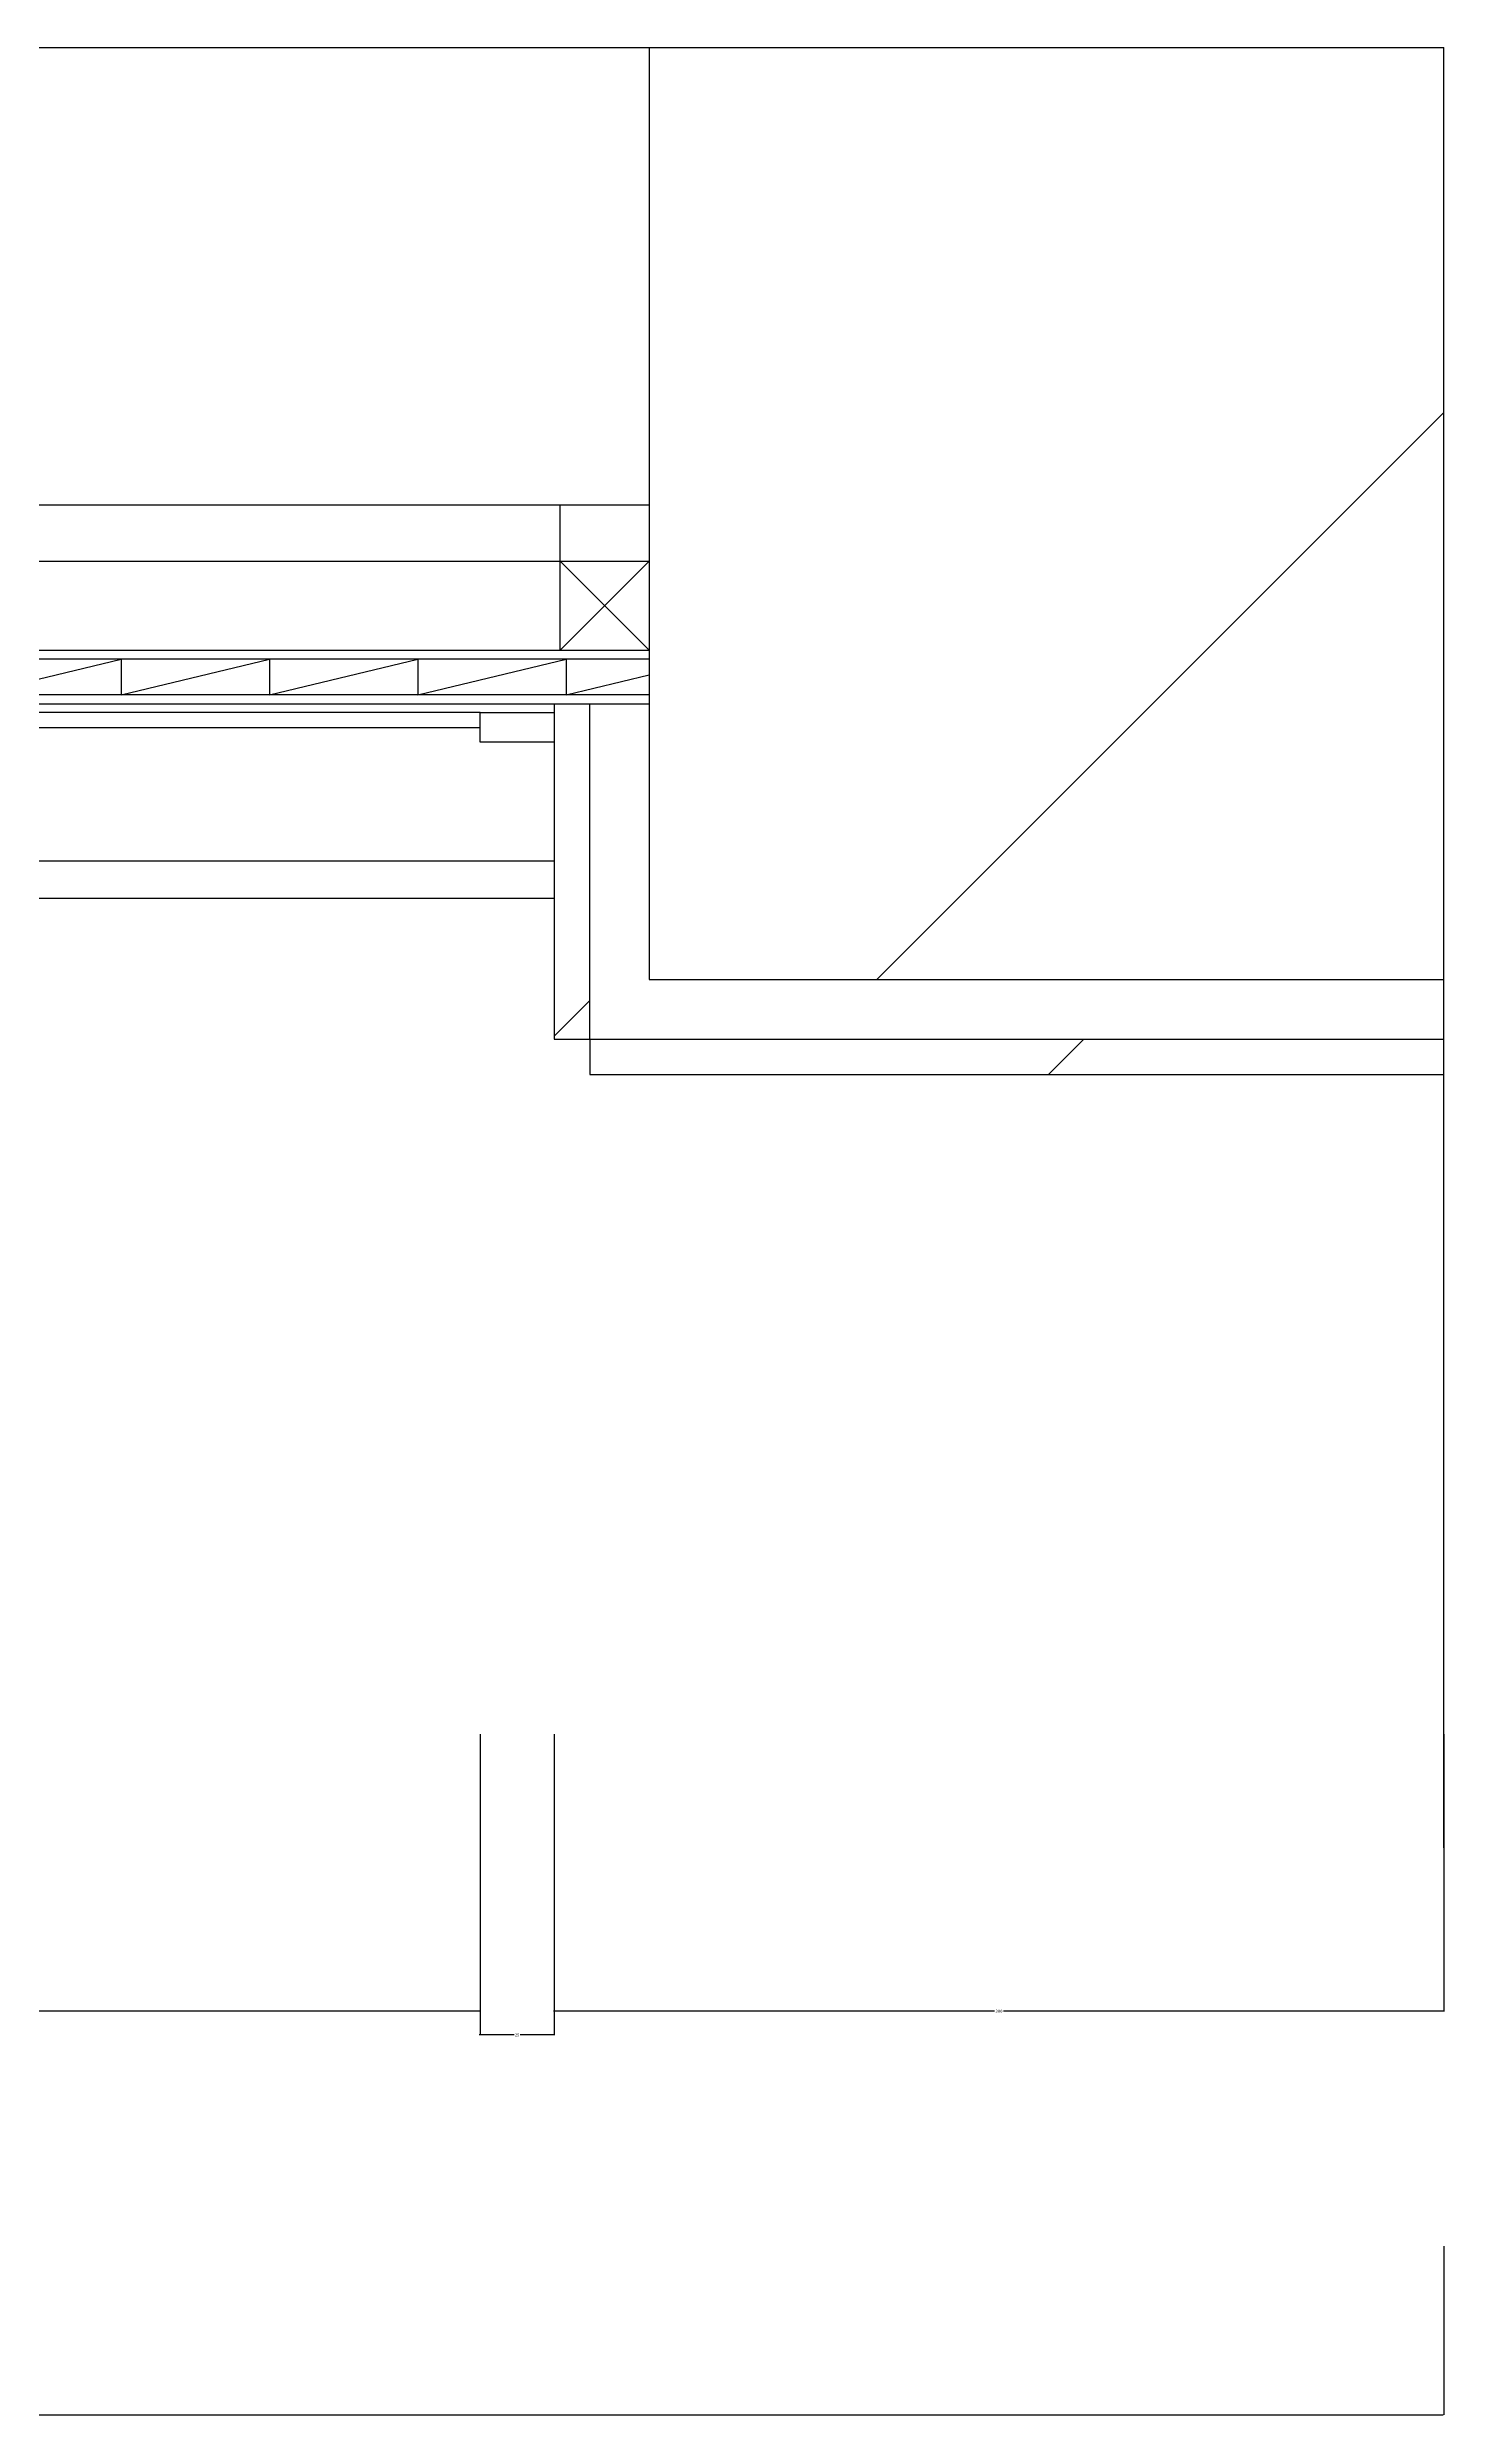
# Model space of a CAD drawing. Header units: metres. Extents: x 103 to 7206, y 244 to 9376.
# Drawn here: x 4218 to 4689, y 2666 to 3465 of the extents above; entities that cross this region are included whole.
import ezdxf

# ---------------------------------------------------------------- set-up
doc = ezdxf.new("R2010")
doc.units = ezdxf.units.M
for name, color, linetype in [('2', 2, 'Continuous'), ('3', 3, 'Continuous'), ('4', 4, 'Continuous'), ('7', 7, 'Continuous'), ('BH', 3, 'Continuous'), ('DIM', 3, 'Continuous')]:
    doc.layers.add(name, color=color, linetype=linetype)
doc.dimstyles.get("Standard").update_dxf_attribs({"dimtxt": 2.5, "dimasz": 2.5, "dimexe": 1.25, "dimexo": 0.625, "dimtad": 1, "dimcen": 2.5, "dimazin": 3, "dimtfac": 1, "dimtmove": 0, "dimatfit": 3})

# ---------------------------------------------------------------- blocks, each defined once
blk = doc.blocks.new('BH1')
at = {"layer": 'BH'}
for p, q in [((3, 0), (3, 100)), ((15, 0), (15, 100))]:
    blk.add_line(p, q, dxfattribs=at)
blk.add_lwpolyline([(15, 100), (3, 50), (15, 50), (3, 0), (15, 0)], dxfattribs=at)
blk = doc.blocks.new('*D4')
for p, q in [((682.57, 2723.79), (682.57, 2666.95)), ((4688.78, 2723.79), (4688.78, 2666.95)), ((682.82, 2666.95), (2683.675, 2666.95)), ((2687.675, 2666.95), (4688.53, 2666.95))]:
    blk.add_line(p, q)
at = {"layer": 'Defpoints'}
for p in [(682.57, 2723.79), (4688.78, 2723.79), (682.57, 2666.95)]:
    blk.add_point(p, dxfattribs=at)
at = {"layer": 'DIM', "insert": (2685.675, 2666.95), "char_height": 1, "attachment_point": 5}
blk.add_mtext('5100', dxfattribs=at)
blk = doc.blocks.new('*D23')
for p, q in [((4388.78, 2896.26), (4388.78, 2802.94)), ((4688.78, 2896.26), (4688.78, 2802.94)), ((4537.28, 2802.94), (4388.53, 2802.94)), ((4689.03, 2802.94), (4540.28, 2802.94))]:
    blk.add_line(p, q)
at = {"layer": 'Defpoints'}
for p in [(4388.78, 2896.26), (4688.78, 2896.26), (4688.78, 2802.94)]:
    blk.add_point(p, dxfattribs=at)
at = {"layer": 'DIM', "insert": (4538.78, 2802.94), "char_height": 1, "attachment_point": 5}
blk.add_mtext('300', dxfattribs=at)
blk = doc.blocks.new('*D24')
for p, q in [((3413.78, 2896.26), (3413.78, 2802.94)), ((4363.78, 2896.26), (4363.78, 2802.94)), ((3887.28, 2802.94), (3413.53, 2802.94)), ((4364.03, 2802.94), (3890.28, 2802.94))]:
    blk.add_line(p, q)
at = {"layer": 'Defpoints'}
for p in [(3413.78, 2896.26), (4363.78, 2896.26), (4363.78, 2802.94)]:
    blk.add_point(p, dxfattribs=at)
at = {"layer": 'DIM', "insert": (3888.78, 2802.94), "char_height": 1, "attachment_point": 5}
blk.add_mtext('950', dxfattribs=at)
blk = doc.blocks.new('*D31')
for p, q in [((4363.78, 2896.26), (4363.78, 2794.94)), ((4388.78, 2896.26), (4388.78, 2794.94)), ((4375.28, 2794.94), (4363.53, 2794.94)), ((4389.03, 2794.94), (4377.28, 2794.94))]:
    blk.add_line(p, q)
at = {"layer": 'Defpoints'}
for p in [(4363.78, 2896.26), (4388.78, 2896.26), (4388.78, 2794.94)]:
    blk.add_point(p, dxfattribs=at)
at = {"layer": 'DIM', "insert": (4376.28, 2794.94), "char_height": 1, "attachment_point": 5}
blk.add_mtext('25', dxfattribs=at)

msp = doc.modelspace()

# ---------------------------------------------------------------- hatches: boundary and pattern name
at = {"layer": 'BH'}
h = msp.add_hatch(dxfattribs=at)
h.set_pattern_fill('ANSI31', scale=300)
h.paths.add_polyline_path([(4432.78, 3464.76), (3413.78, 3464.76), (3413.78, 3310.57), (4432.78, 3310.57)])
h = msp.add_hatch(dxfattribs=at)
h.set_pattern_fill('ANSI31', scale=300)
h.paths.add_polyline_path([(4688.78, 3464.76), (4420.78, 3464.76), (4420.78, 3150.57), (4688.78, 3150.57)])
h = msp.add_hatch(dxfattribs=at)
h.set_pattern_fill('AR-CONC', scale=20)
h.paths.add_polyline_path([(4420.78, 3150.57), (4688.78, 3150.57), (4688.78, 3464.76), (4420.78, 3464.76)])
h = msp.add_hatch(dxfattribs=at)
h.set_pattern_fill('ANSI33', scale=40)
h.paths.add_polyline_path([(4388.78, 3130.57), (4400.78, 3130.57), (4400.78, 3243.57), (4388.78, 3243.57)])
h.paths.add_polyline_path([(4688.78, 3118.57), (4688.78, 3130.57), (4400.78, 3130.57), (4400.78, 3118.57)])

# ---------------------------------------------------------------- linework, layer by layer
at = {"layer": '2'}
for p, q in [((2735.84, 3464.76), (4688.78, 3464.76)), ((4420.78, 3464.76), (4420.78, 3150.57)), ((4688.78, 2858.03), (4688.78, 3464.76)), ((3409.78, 3310.57), (4420.78, 3310.57)), ((4420.78, 3150.57), (4688.78, 3150.57))]:
    msp.add_line(p, q, dxfattribs=at)
at = {"layer": '3'}
for p, q in [((2735.84, 3464.76), (4543.07, 3464.76)), ((3409.78, 3243.57), (4420.78, 3243.57))]:
    msp.add_line(p, q, dxfattribs=at)
at = {"layer": '4'}
for points in [[(4388.78, 3240.57), (4388.78, 3230.57), (4363.78, 3230.57), (4363.78, 3240.57), (3413.78, 3240.57), (3413.78, 3230.57), (3388.78, 3230.57), (3388.78, 3250.57), (3350.78, 3250.57), (3350.78, 3262.57), (3338.78, 3262.57), (3338.78, 3358.57)], [(4388.78, 3243.57), (4388.78, 3130.57), (4400.78, 3130.57), (4400.78, 3118.57), (4688.78, 3118.57)]]:
    msp.add_lwpolyline(points, dxfattribs=at)
at = {"layer": '7'}
for p, q in [((4390.78, 3261.57), (4390.78, 3310.57)), ((3409.78, 3291.57), (4420.78, 3291.57)), ((3409.78, 3261.57), (4420.78, 3261.57)), ((4400.78, 3130.57), (4400.78, 3243.57)), ((3413.78, 3235.57), (4363.78, 3235.57)), ((4363.78, 3240.57), (4388.78, 3240.57)), ((2794.19, 3190.57), (4388.78, 3190.57)), ((2796.84, 3178.07), (4388.78, 3178.07)), ((4400.78, 3130.57), (4688.78, 3130.57))]:
    msp.add_line(p, q, dxfattribs=at)
at = {"layer": 'BH'}
for p, q in [((4420.78, 3310.57), (4420.78, 3310.57)), ((4390.78, 3261.57), (4420.78, 3291.57)), ((4390.78, 3291.57), (4420.78, 3261.57)), ((4420.78, 3258.57), (4342.78, 3258.57)), ((4420.78, 3258.57), (4342.78, 3258.57)), ((4420.78, 3246.57), (4342.78, 3246.57)), ((4420.78, 3246.57), (4342.78, 3246.57))]:
    msp.add_line(p, q, dxfattribs=at)
msp.add_lwpolyline([(4342.78, 3246.57), (4392.78, 3258.57), (4392.78, 3246.57), (4420.78, 3253.29)], dxfattribs=at)

# ---------------------------------------------------------------- block references
at = {"layer": '3', "xscale": -1, "rotation": 90}
for p in [(4242.78, 3261.57), (4342.78, 3261.57)]:
    msp.add_blockref('BH1', p, dxfattribs=at)

# ---------------------------------------------------------------- dimensions: what is measured, and where the dimension line sits
at = {"layer": 'DIM'}
for base, p1, p2, picture, middle in [((4363.78, 2802.94), (4363.78, 2896.26), (3413.78, 2896.26), '*D24', (3888.78, 2802.94)), ((4388.78, 2794.94), (4388.78, 2896.26), (4363.78, 2896.26), '*D31', (4376.28, 2794.94)), ((4688.78, 2802.94), (4688.78, 2896.26), (4388.78, 2896.26), '*D23', (4538.78, 2802.94))]:
    dim = msp.add_linear_dim(base=base, p1=p1, p2=p2, dimstyle='Standard', dxfattribs=at)
    dim.commit()
    dim.dimension.update_dxf_attribs({"geometry": picture, "text_midpoint": middle})
dim = msp.add_linear_dim(base=(682.57, 2666.95), p1=(682.57, 2723.79), p2=(4688.78, 2723.79), text='5100', dimstyle='Standard', dxfattribs=at)
dim.commit()
dim.dimension.update_dxf_attribs({"geometry": '*D4', "text_midpoint": (2685.675, 2666.95)})

doc.saveas('drawing.dxf')
